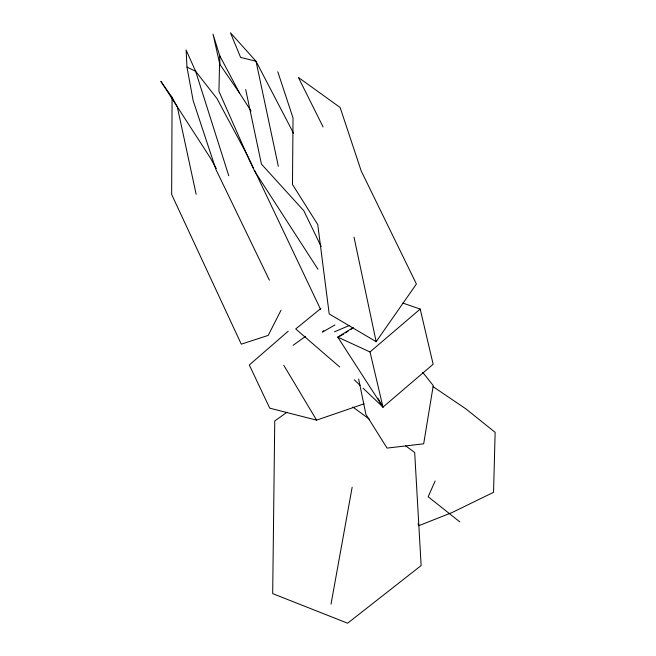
<?xml version="1.0" encoding="UTF-8"?>
<svg xmlns="http://www.w3.org/2000/svg" width="656" height="656" viewBox="0 0 656 656"><rect width="100%" height="100%" fill="white"/><g stroke="black" fill="none" stroke-linecap="round" stroke-linejoin="round"><path stroke-width="0.98" d="M219.588 61.803L218.932 91.332L248.854 159.137L254.503 170.954L317.947 269.214M331.034 604.11L352.149 487.269M435.141 480.979L428.179 496.756L459.84 521.889M281.006 310.239L268.222 335.396L241.277 344.154L171.651 194.447L172.085 97.326L160.859 81.344L210.322 157.866L216.283 168.551M277.791 71.758L293.027 117.932L292.486 184.508L317.758 224.565L329.205 313.937L376.159 341.694L416.412 284.015L361.218 170.986L340.128 107.486L298.382 77.424L323.105 126.969M323.834 330.575L322.506 332.108L334.921 324.95M288.197 331.198L249.313 364.982L269.723 408.163L316.594 420.135L364.006 403.842M353.223 327.508L337.774 337.135L382.973 407.122L370.033 351.96L420.201 309.066L433.14 364.236L382.973 407.122L363.088 388.188M320.915 308.418L295.717 328.959L339.701 366.991M293.101 345.302L305.548 336.348M287.074 412.189L274.749 420.972L272.691 593.623L347.631 623.2L421.136 565.554L414.682 452.492L405.621 445.826M342.055 335.036L343.777 333.953M345.491 332.863L348.065 331.231M350.64 329.599L352.354 328.508M341.202 335.454L337.774 337.135L370.033 351.96M334.486 331.805L349.386 325.466M402.874 303.08L420.201 309.066M228.764 175.742L195.636 71.299L186.115 50.028L186.976 67.068L195.636 71.299L216.939 98.498L247.968 156.464L253.659 168.444M433.034 386.622L465.932 408.909L495.141 432.353L493.55 492.312L451.918 512.607L419.151 525.546L418.003 523.849M352.871 407.048L369.361 419.168M354.256 379.775L360.144 385.384M422.653 372.255L433.263 385.613L423.678 443.809L387.073 448.105L365.941 414.436L358.635 379.045M220.301 57.597L213.02 34.137L219.834 64.345L239.547 93.078L251.059 111.053M283.753 365.228L316.594 420.135M377.922 398.225L382.973 407.122M239.547 93.078L219.719 55.694L219.834 64.345M293.617 133.406L256.012 61.238L230.469 32.8L240.604 57.4L256.012 61.238L278.333 166.288M321.186 246.656L303.818 210.74L261.441 164.123L245.697 89.528M269.395 280.178L215.947 169.527L193.135 100.532L186.976 67.068M254.528 170.289L320.604 309.435M172.569 99.294L172.085 97.326L177.35 107.076L196.152 194.307M354.019 237.177L376.159 341.694"/></g></svg>
